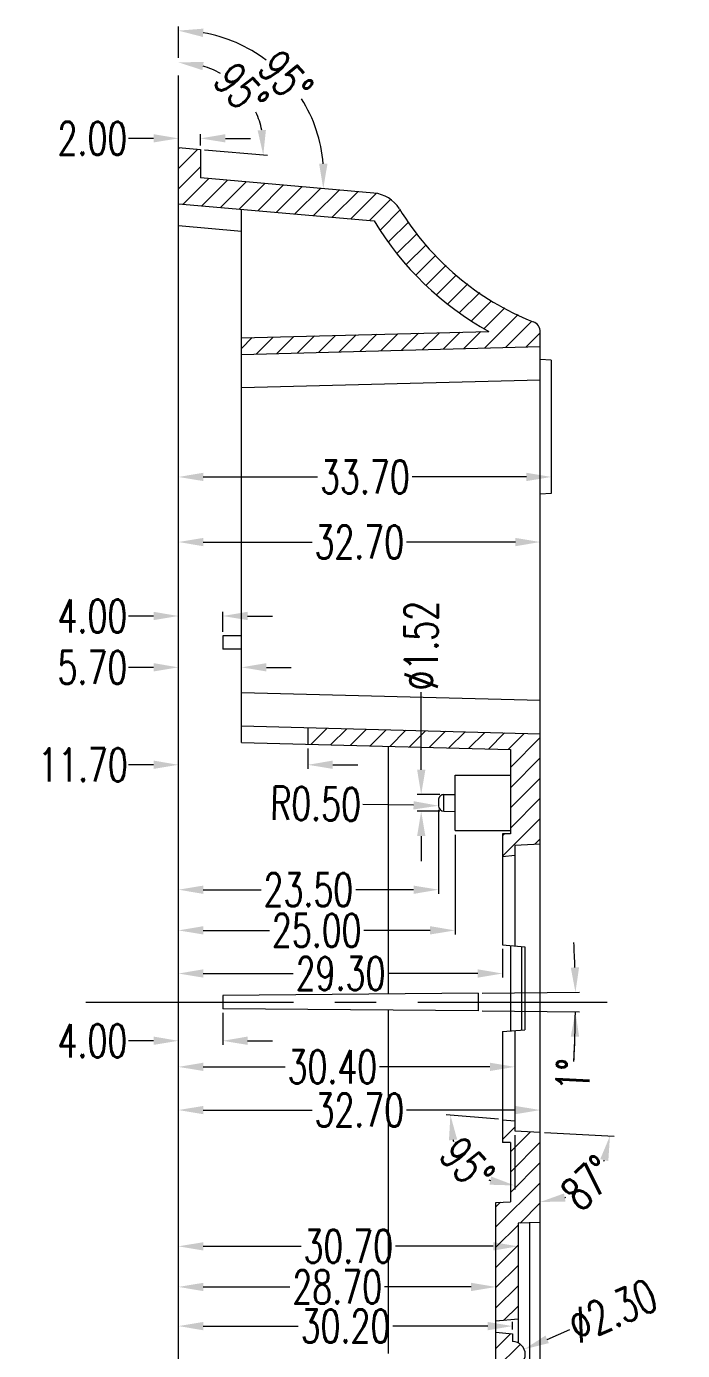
# Model space of a CAD drawing. Header units: millimetres. Extents: x 8061 to 9633, y -505 to -163.
# Drawn here: x 8445.9 to 8505.2, y -356.9 to -237.2 of the extents above; entities that cross this region are included whole.
import ezdxf

# ---------------------------------------------------------------- set-up
doc = ezdxf.new("R2010")
doc.units = ezdxf.units.MM
doc.linetypes.add('CENTER', pattern=[0.6, 0.375, -0.075, 0.075, -0.075])
doc.layers.get('Defpoints').update_dxf_attribs({"linetype": 'CONTINUOUS'})
doc.layers.add('dim', color=82, linetype='CONTINUOUS', lineweight=9)
doc.layers.add('part', color=7, linetype='CONTINUOUS', lineweight=20)
doc.styles.get("Standard").update_dxf_attribs({"font": 'romans.shx', "width": 0.7})
doc.dimstyles.new('03', dxfattribs={"dimscale": 0.75, "dimtxt": 4, "dimasz": 3, "dimexe": 0.5, "dimexo": 0.5, "dimgap": 0.09, "dimtad": 0, "dimzin": 0, "dimdsep": 46, "dimtxsty": 'Standard', "dimcen": 0, "dimclrd": 256, "dimclre": 256, "dimclrt": 6, "dimazin": 2, "dimtp": 0.01, "dimtm": 0.01, "dimtfac": 1, "dimtofl": 0, "dimtmove": 0, "dimatfit": 0, "dimfxl": 1, "dimtolj": 1, "dimtzin": 0, "dimlwd": -1, "dimlwe": -1, "dimarcsym": 0})

# ---------------------------------------------------------------- blocks, each defined once
blk = doc.blocks.new('*D67')
at = {"layer": 'Defpoints', "color": 0}
for p in [(41244.31, -12973.18), (41242.26, -12974.69), (41244.31, -12974.69)]:
    blk.add_point(p, dxfattribs=at)
at = {"layer": 'dim'}
for p, q in [((41242.26, -12970.93), (41242.26, -12963.93)), ((41243.94, -12973.18), (41241.89, -12973.18)), ((41243.94, -12974.69), (41241.89, -12974.69)), ((41242.26, -12976.94), (41242.26, -12979.19))]:
    blk.add_line(p, q, dxfattribs=at)
for points in [[(41241.89, -12970.93), (41242.64, -12970.93), (41242.26, -12973.18)], [(41241.89, -12976.94), (41242.64, -12976.94), (41242.26, -12974.69)]]:
    blk.add_solid(points, dxfattribs=at)
at = {"layer": 'dim', "color": 6, "insert": (41242.26, -12959.72), "char_height": 3, "attachment_point": 5, "rotation": 90}
blk.add_mtext('\\A1;%%c1.52', dxfattribs=at)
blk = doc.blocks.new('*D68')
at = {"layer": 'Defpoints', "color": 0}
for p in [(41243.82, -12974.19), (41220.32, -12981.78), (41220.32, -12981.78)]:
    blk.add_point(p, dxfattribs=at)
at = {"layer": 'dim'}
for p, q in [((41243.82, -12974.57), (41243.82, -12982.16)), ((41222.57, -12981.78), (41227.8, -12981.78)), ((41241.57, -12981.78), (41236.34, -12981.78))]:
    blk.add_line(p, q, dxfattribs=at)
for points in [[(41222.57, -12981.41), (41222.57, -12982.16), (41220.32, -12981.78)], [(41241.57, -12981.41), (41241.57, -12982.16), (41243.82, -12981.78)]]:
    blk.add_solid(points, dxfattribs=at)
at = {"layer": 'dim', "color": 6, "insert": (41232.07, -12981.78), "char_height": 3, "attachment_point": 5}
blk.add_mtext('\\A1;23.50', dxfattribs=at)
blk = doc.blocks.new('*D69')
at = {"layer": 'Defpoints', "color": 0}
for p in [(41224.32, -12992.54), (41220.32, -12995.44), (41220.32, -12995.44)]:
    blk.add_point(p, dxfattribs=at)
at = {"layer": 'dim'}
for p, q in [((41224.32, -12992.91), (41224.32, -12995.81)), ((41218.07, -12995.44), (41215.82, -12995.44)), ((41226.57, -12995.44), (41228.82, -12995.44))]:
    blk.add_line(p, q, dxfattribs=at)
for points in [[(41218.07, -12995.06), (41218.07, -12995.81), (41220.32, -12995.44)], [(41226.57, -12995.06), (41226.57, -12995.81), (41224.32, -12995.44)]]:
    blk.add_solid(points, dxfattribs=at)
at = {"layer": 'dim', "color": 6, "insert": (41212.55, -12995.44), "char_height": 3, "attachment_point": 5}
blk.add_mtext('\\A1;4.00', dxfattribs=at)
blk = doc.blocks.new('*D70')
at = {"layer": 'Defpoints', "color": 0}
for p in [(41243.82, -12974.19), (41244.32, -12974.19)]:
    blk.add_point(p, dxfattribs=at)
at = {"layer": 'dim'}
blk.add_line((41241.57, -12974.15), (41237, -12974.08), dxfattribs=at)
blk.add_solid([(41241.58, -12973.78), (41241.56, -12974.53), (41243.82, -12974.19)], dxfattribs=at)
at = {"layer": 'dim', "color": 6, "insert": (41232.73, -12974.01), "char_height": 3, "attachment_point": 5, "rotation": 359.1026}
blk.add_mtext('\\A1;R0.50', dxfattribs=at)
blk = doc.blocks.new('*D71')
at = {"layer": 'Defpoints', "color": 0}
for p in [(41220.32, -12957.04), (41220.32, -12957.04), (41224.32, -12958.84)]:
    blk.add_point(p, dxfattribs=at)
at = {"layer": 'dim'}
for p, q in [((41218.07, -12957.04), (41215.82, -12957.04)), ((41224.32, -12958.46), (41224.32, -12956.66)), ((41226.57, -12957.04), (41228.82, -12957.04))]:
    blk.add_line(p, q, dxfattribs=at)
for points in [[(41218.07, -12956.66), (41218.07, -12957.41), (41220.32, -12957.04)], [(41226.57, -12956.66), (41226.57, -12957.41), (41224.32, -12957.04)]]:
    blk.add_solid(points, dxfattribs=at)
at = {"layer": 'dim', "color": 6, "insert": (41212.55, -12957.04), "char_height": 3, "attachment_point": 5}
blk.add_mtext('\\A1;4.00', dxfattribs=at)
blk = doc.blocks.new('*D72')
at = {"layer": 'Defpoints', "color": 0}
for p in [(41232.02, -12968.64), (41220.32, -12970.49), (41220.32, -12970.49)]:
    blk.add_point(p, dxfattribs=at)
at = {"layer": 'dim'}
for p, q in [((41232.02, -12969.01), (41232.02, -12970.86)), ((41218.07, -12970.49), (41215.82, -12970.49)), ((41234.27, -12970.49), (41236.52, -12970.49))]:
    blk.add_line(p, q, dxfattribs=at)
for points in [[(41218.07, -12970.11), (41218.07, -12970.86), (41220.32, -12970.49)], [(41234.27, -12970.11), (41234.27, -12970.86), (41232.02, -12970.49)]]:
    blk.add_solid(points, dxfattribs=at)
at = {"layer": 'dim', "color": 6, "insert": (41211.7, -12970.49), "char_height": 3, "attachment_point": 5}
blk.add_mtext('\\A1;11.70', dxfattribs=at)
blk = doc.blocks.new('*D73')
at = {"layer": 'Defpoints', "color": 0}
for p in [(41220.32, -12913.86), (41220.32, -12913.86), (41222.32, -12914.86)]:
    blk.add_point(p, dxfattribs=at)
at = {"layer": 'dim'}
for p, q in [((41218.07, -12913.86), (41215.82, -12913.86)), ((41222.32, -12914.49), (41222.32, -12913.48)), ((41224.57, -12913.86), (41226.82, -12913.86))]:
    blk.add_line(p, q, dxfattribs=at)
for points in [[(41218.07, -12913.48), (41218.07, -12914.23), (41220.32, -12913.86)], [(41224.57, -12913.48), (41224.57, -12914.23), (41222.32, -12913.86)]]:
    blk.add_solid(points, dxfattribs=at)
at = {"layer": 'dim', "color": 6, "insert": (41212.55, -12913.86), "char_height": 3, "attachment_point": 5}
blk.add_mtext('\\A1;2.00', dxfattribs=at)
blk = doc.blocks.new('*D74')
at = {"layer": 'Defpoints', "color": 0}
for p in [(41220.32, -12906.96), (41227.2, -12911.24), (41220.32, -12914.69), (41222.32, -12914.86), (41220.32, -13076.91)]:
    blk.add_point(p, dxfattribs=at)
at = {"layer": 'dim'}
blk.add_line((41222.69, -12914.9), (41228.36, -12915.39), dxfattribs=at)
for start, end in [(60.4149, 73.1901), (11.8099, 24.5851)]:
    blk.add_arc((41220.32, -12914.69), 7.7, start, end, dxfattribs=at)
for points in [[(41222.49, -12907.69), (41222.6, -12906.95), (41220.32, -12906.99)], [(41228.23, -12913.09), (41227.48, -12913.14), (41227.99, -12915.36)]]:
    blk.add_solid(points, dxfattribs=at)
at = {"layer": 'dim', "color": 6, "insert": (41225.99, -12909.49), "char_height": 3, "attachment_point": 5, "rotation": 312.5}
blk.add_mtext('\\A1;95°', dxfattribs=at)
blk = doc.blocks.new('*D75')
at = {"layer": 'Defpoints', "color": 0}
for p in [(41220.32, -12906.96), (41232.06, -12911.36), (41222.32, -12917.44), (41237.99, -12918.81), (41220.32, -13076.91)]:
    blk.add_point(p, dxfattribs=at)
at = {"layer": 'dim'}
blk.add_line((41220.32, -12906.59), (41220.32, -12903.74), dxfattribs=at)
for start, end in [(52.8786, 80.1784), (4.8216, 32.1214)]:
    blk.add_arc((41220.32, -12917.26), 13.14, start, end, dxfattribs=at)
for points in [[(41222.53, -12904.69), (41222.59, -12903.94), (41220.32, -12904.12)], [(41233.79, -12916.16), (41233.04, -12916.16), (41233.41, -12918.41)]]:
    blk.add_solid(points, dxfattribs=at)
at = {"layer": 'dim', "color": 6, "insert": (41230.01, -12908.38), "char_height": 3, "attachment_point": 5, "rotation": 312.5}
blk.add_mtext('\\A1;95°', dxfattribs=at)
blk = doc.blocks.new('*D76')
at = {"layer": 'Defpoints', "color": 0}
for p in [(41220.32, -12944.47), (41220.32, -12944.47), (41254.02, -12944.47)]:
    blk.add_point(p, dxfattribs=at)
at = {"layer": 'dim'}
for p, q in [((41222.57, -12944.47), (41232.9, -12944.47)), ((41251.77, -12944.47), (41241.44, -12944.47))]:
    blk.add_line(p, q, dxfattribs=at)
for points in [[(41222.57, -12944.09), (41222.57, -12944.84), (41220.32, -12944.47)], [(41251.77, -12944.09), (41251.77, -12944.84), (41254.02, -12944.47)]]:
    blk.add_solid(points, dxfattribs=at)
at = {"layer": 'dim', "color": 6, "insert": (41237.17, -12944.47), "char_height": 3, "attachment_point": 5}
blk.add_mtext('\\A1;33.70', dxfattribs=at)
blk = doc.blocks.new('*D77')
at = {"layer": 'Defpoints', "color": 0}
for p in [(41220.32, -12950.35), (41220.32, -12950.35), (41253.02, -12950.35)]:
    blk.add_point(p, dxfattribs=at)
at = {"layer": 'dim'}
for p, q in [((41222.57, -12950.35), (41232.4, -12950.35)), ((41250.77, -12950.35), (41240.94, -12950.35))]:
    blk.add_line(p, q, dxfattribs=at)
for points in [[(41222.57, -12949.98), (41222.57, -12950.73), (41220.32, -12950.35)], [(41250.77, -12949.98), (41250.77, -12950.73), (41253.02, -12950.35)]]:
    blk.add_solid(points, dxfattribs=at)
at = {"layer": 'dim', "color": 6, "insert": (41236.67, -12950.35), "char_height": 3, "attachment_point": 5}
blk.add_mtext('\\A1;32.70', dxfattribs=at)
blk = doc.blocks.new('*D78')
at = {"layer": 'Defpoints', "color": 0}
for p in [(41245.32, -12976.44), (41220.32, -12985.46), (41220.32, -12985.46)]:
    blk.add_point(p, dxfattribs=at)
at = {"layer": 'dim'}
for p, q in [((41245.32, -12976.81), (41245.32, -12985.83)), ((41222.57, -12985.46), (41228.55, -12985.46)), ((41243.07, -12985.46), (41237.09, -12985.46))]:
    blk.add_line(p, q, dxfattribs=at)
for points in [[(41222.57, -12985.08), (41222.57, -12985.83), (41220.32, -12985.46)], [(41243.07, -12985.08), (41243.07, -12985.83), (41245.32, -12985.46)]]:
    blk.add_solid(points, dxfattribs=at)
at = {"layer": 'dim', "color": 6, "insert": (41232.82, -12985.46), "char_height": 3, "attachment_point": 5}
blk.add_mtext('\\A1;25.00', dxfattribs=at)
blk = doc.blocks.new('*D79')
at = {"layer": 'Defpoints', "color": 0}
for p in [(41249.62, -12986.76), (41220.32, -12989.36), (41220.32, -12989.36)]:
    blk.add_point(p, dxfattribs=at)
at = {"layer": 'dim'}
for p, q in [((41249.62, -12987.14), (41249.62, -12989.73)), ((41222.57, -12989.36), (41230.7, -12989.36)), ((41247.37, -12989.36), (41239.24, -12989.36))]:
    blk.add_line(p, q, dxfattribs=at)
for points in [[(41222.57, -12988.98), (41222.57, -12989.73), (41220.32, -12989.36)], [(41247.37, -12988.98), (41247.37, -12989.73), (41249.62, -12989.36)]]:
    blk.add_solid(points, dxfattribs=at)
at = {"layer": 'dim', "color": 6, "insert": (41234.97, -12989.36), "char_height": 3, "attachment_point": 5}
blk.add_mtext('\\A1;29.30', dxfattribs=at)
blk = doc.blocks.new('*D80')
at = {"layer": 'Defpoints', "color": 0}
for p in [(41220.32, -12997.8), (41220.32, -12997.8), (41250.72, -12997.8)]:
    blk.add_point(p, dxfattribs=at)
at = {"layer": 'dim'}
for p, q in [((41222.57, -12997.8), (41229.97, -12997.8)), ((41248.47, -12997.8), (41238.5, -12997.8))]:
    blk.add_line(p, q, dxfattribs=at)
for points in [[(41222.57, -12997.42), (41222.57, -12998.17), (41220.32, -12997.8)], [(41248.47, -12997.42), (41248.47, -12998.17), (41250.72, -12997.8)]]:
    blk.add_solid(points, dxfattribs=at)
at = {"layer": 'dim', "color": 6, "insert": (41234.24, -12997.8), "char_height": 3, "attachment_point": 5}
blk.add_mtext('\\A1;30.40', dxfattribs=at)
blk = doc.blocks.new('*D81')
at = {"layer": 'Defpoints', "color": 0}
for p in [(41220.32, -13001.7), (41220.32, -13001.7), (41253.02, -13001.7)]:
    blk.add_point(p, dxfattribs=at)
at = {"layer": 'dim'}
for p, q in [((41222.57, -13001.7), (41232.4, -13001.7)), ((41250.77, -13001.7), (41240.94, -13001.7))]:
    blk.add_line(p, q, dxfattribs=at)
for points in [[(41222.57, -13001.33), (41222.57, -13002.08), (41220.32, -13001.7)], [(41250.77, -13001.33), (41250.77, -13002.08), (41253.02, -13001.7)]]:
    blk.add_solid(points, dxfattribs=at)
at = {"layer": 'dim', "color": 6, "insert": (41236.67, -13001.7), "char_height": 3, "attachment_point": 5}
blk.add_mtext('\\A1;32.70', dxfattribs=at)
blk = doc.blocks.new('*D82')
at = {"layer": 'Defpoints', "color": 0}
for p in [(41250.72, -12994.51), (41249.62, -13002.58), (41250.72, -13002.67), (41250.72, -13003.59), (41245.5, -13005.3)]:
    blk.add_point(p, dxfattribs=at)
at = {"layer": 'dim'}
for p, q in [((41249.25, -13002.54), (41244.53, -13002.13)), ((41250.72, -13003.96), (41250.72, -13008.89))]:
    blk.add_line(p, q, dxfattribs=at)
for start, end in [(197.207, 198.5915), (246.4085, 247.793)]:
    blk.add_arc((41250.72, -13002.67), 5.84, start, end, dxfattribs=at)
for points in [[(41244.77, -13004.44), (41245.51, -13004.36), (41244.9, -13002.16)], [(41248.58, -13007.71), (41248.44, -13008.45), (41250.72, -13008.52)]]:
    blk.add_solid(points, dxfattribs=at)
at = {"layer": 'dim', "color": 6, "insert": (41246.41, -13006.62), "char_height": 3, "attachment_point": 5, "rotation": 312.5}
blk.add_mtext('\\A1;95°', dxfattribs=at)
blk = doc.blocks.new('*D83')
at = {"layer": 'Defpoints', "color": 0}
for p in [(41253.02, -12931.37), (41250.72, -13003.59), (41253.02, -13003.71), (41256.08, -13009.22), (41253.02, -13052.5)]:
    blk.add_point(p, dxfattribs=at)
at = {"layer": 'dim'}
blk.add_line((41253.39, -13003.73), (41259.69, -13004.06), dxfattribs=at)
for start, end in [(335.5505, 336.4474), (290.5526, 291.4495)]:
    blk.add_arc((41253.02, -13003.71), 6.31, start, end, dxfattribs=at)
for points in [[(41258.44, -13006.14), (41259.17, -13006.31), (41259.32, -13004.04)], [(41255.3, -13009.98), (41255.17, -13009.24), (41253.02, -13010.01)]]:
    blk.add_solid(points, dxfattribs=at)
at = {"layer": 'dim', "color": 6, "insert": (41257.36, -13008.28), "char_height": 3, "attachment_point": 5, "rotation": 43.5}
blk.add_mtext('\\A1;87°', dxfattribs=at)
blk = doc.blocks.new('*D84')
at = {"layer": 'Defpoints', "color": 0}
for p in [(41220.32, -12961.68), (41220.32, -12961.68), (41226.02, -12961.68)]:
    blk.add_point(p, dxfattribs=at)
at = {"layer": 'dim'}
for p, q in [((41218.07, -12961.68), (41215.82, -12961.68)), ((41228.27, -12961.68), (41230.52, -12961.68))]:
    blk.add_line(p, q, dxfattribs=at)
for points in [[(41218.07, -12961.3), (41218.07, -12962.05), (41220.32, -12961.68)], [(41228.27, -12961.3), (41228.27, -12962.05), (41226.02, -12961.68)]]:
    blk.add_solid(points, dxfattribs=at)
at = {"layer": 'dim', "color": 6, "insert": (41212.55, -12961.68), "char_height": 3, "attachment_point": 5}
blk.add_mtext('\\A1;5.70', dxfattribs=at)
blk = doc.blocks.new('*D85')
at = {"layer": 'Defpoints', "color": 0}
for p in [(41220.32, -13017.69), (41220.32, -13017.69), (41249.02, -13017.69)]:
    blk.add_point(p, dxfattribs=at)
at = {"layer": 'dim'}
for p, q in [((41222.57, -13017.69), (41230.4, -13017.69)), ((41246.77, -13017.69), (41238.94, -13017.69))]:
    blk.add_line(p, q, dxfattribs=at)
for points in [[(41222.57, -13017.32), (41222.57, -13018.07), (41220.32, -13017.69)], [(41246.77, -13017.32), (41246.77, -13018.07), (41249.02, -13017.69)]]:
    blk.add_solid(points, dxfattribs=at)
at = {"layer": 'dim', "color": 6, "insert": (41234.67, -13017.69), "char_height": 3, "attachment_point": 5}
blk.add_mtext('\\A1;28.70', dxfattribs=at)
blk = doc.blocks.new('*D86')
at = {"layer": 'Defpoints', "color": 0}
for p in [(41220.32, -13014.02), (41220.32, -13014.02), (41251.02, -13014.02)]:
    blk.add_point(p, dxfattribs=at)
at = {"layer": 'dim'}
for p, q in [((41222.57, -13014.02), (41231.4, -13014.02)), ((41248.77, -13014.02), (41239.94, -13014.02))]:
    blk.add_line(p, q, dxfattribs=at)
for points in [[(41222.57, -13013.65), (41222.57, -13014.4), (41220.32, -13014.02)], [(41248.77, -13013.65), (41248.77, -13014.4), (41251.02, -13014.02)]]:
    blk.add_solid(points, dxfattribs=at)
at = {"layer": 'dim', "color": 6, "insert": (41235.67, -13014.02), "char_height": 3, "attachment_point": 5}
blk.add_mtext('\\A1;30.70', dxfattribs=at)
blk = doc.blocks.new('*D88')
at = {"layer": 'Defpoints', "color": 0}
for p in [(41251.57, -13023.33), (41249.47, -13024.24)]:
    blk.add_point(p, dxfattribs=at)
at = {"layer": 'dim'}
blk.add_line((41253.64, -13022.43), (41255.7, -13021.53), dxfattribs=at)
blk.add_solid([(41253.49, -13022.09), (41253.79, -13022.77), (41251.57, -13023.33)], dxfattribs=at)
at = {"layer": 'dim', "color": 6, "insert": (41259.57, -13019.85), "char_height": 3, "attachment_point": 5, "rotation": 23.5129}
blk.add_mtext('\\A1;∅2.30', dxfattribs=at)
blk = doc.blocks.new('*D118')
at = {"layer": 'Defpoints', "color": 0}
for p in [(41220.32, -13021.23), (41220.32, -13021.23), (41250.52, -13021.92)]:
    blk.add_point(p, dxfattribs=at)
at = {"layer": 'dim'}
for p, q in [((41222.57, -13021.23), (41231.15, -13021.23)), ((41248.27, -13021.23), (41239.69, -13021.23)), ((41250.52, -13021.54), (41250.52, -13020.86))]:
    blk.add_line(p, q, dxfattribs=at)
for points in [[(41222.57, -13020.86), (41222.57, -13021.61), (41220.32, -13021.23)], [(41248.27, -13020.86), (41248.27, -13021.61), (41250.52, -13021.23)]]:
    blk.add_solid(points, dxfattribs=at)
at = {"layer": 'dim', "color": 6, "insert": (41235.42, -13021.23), "char_height": 3, "attachment_point": 5}
blk.add_mtext('\\A1;30.20', dxfattribs=at)
blk = doc.blocks.new('*D119')
at = {"layer": 'Defpoints', "color": 0}
for p in [(41224.32, -12991.34), (41247.4, -12991.13), (41256.2, -12991.64), (41224.32, -12992.54), (41247.4, -12992.74)]:
    blk.add_point(p, dxfattribs=at)
at = {"layer": 'dim'}
for p, q in [((41247.77, -12991.13), (41256.57, -12991.05)), ((41247.77, -12992.74), (41256.57, -12992.82))]:
    blk.add_line(p, q, dxfattribs=at)
for start, end in [(1.7811, 3.0622), (356.9377, 359.5), (356.9378, 358.2189)]:
    blk.add_arc((41155.57, -12991.94), 100.63, start, end, dxfattribs=at)
for points in [[(41256.53, -12988.8), (41255.78, -12988.82), (41256.2, -12991.06)], [(41255.78, -12995.06), (41256.53, -12995.07), (41256.2, -12992.81)]]:
    blk.add_solid(points, dxfattribs=at)
at = {"layer": 'dim', "color": 6, "insert": (41255.99, -12998.53), "char_height": 3, "attachment_point": 5, "rotation": 86.9377}
blk.add_mtext('\\A1;1°', dxfattribs=at)

msp = doc.modelspace()

# ---------------------------------------------------------------- linework, layer by layer
at = {"layer": 'part', "color": 1, "linetype": 'CENTER', "ltscale": 50}
for p, q in [((8459.62, -410.395), (8459.62, -240.445)), ((8451.256, -325.42), (8498.377, -325.42))]:
    msp.add_line(p, q, dxfattribs=at)
at = {"layer": 'part', "color": 7, "linetype": 'Continuous'}
for p, q in [((8459.62, -402.617), (8459.62, -248.174)), ((8459.62, -248.174), (8461.62, -248.349)), ((8461.62, -248.349), (8461.62, -250.92)), ((8477.286, -252.291), (8461.62, -250.92)), ((8459.62, -253.255), (8477.322, -254.804)), ((8465.32, -301.964), (8465.32, -253.753)), ((8465.32, -255.761), (8459.62, -255.262)), ((8465.32, -265.377), (8487.67, -264.792)), ((8465.32, -265.377), (8465.32, -265.377)), ((8487.67, -264.792), (8487.67, -264.792)), ((8492.32, -385.982), (8492.32, -264.858)), ((8465.32, -266.878), (8492.32, -266.171)), ((8493.32, -267.408), (8492.32, -267.32)), ((8493.32, -267.408), (8493.32, -279.433)), ((8465.32, -269.876), (8492.32, -269.169)), ((8493.32, -279.433), (8492.32, -279.52)), ((8465.32, -292.305), (8463.62, -292.32)), ((8463.62, -292.32), (8463.62, -293.52)), ((8465.32, -293.535), (8463.62, -293.52)), ((8492.32, -298.171), (8465.32, -297.464)), ((8465.32, -300.463), (8492.32, -301.171)), ((8471.32, -300.621), (8471.32, -302.121)), ((8480.32, -300.856), (8480.32, -300.856)), ((8492.32, -301.171), (8492.32, -301.17)), ((8465.32, -301.964), (8489.62, -302.6)), ((8471.32, -302.121), (8471.32, -302.121)), ((8478.609, -324.689), (8478.609, -302.312)), ((8489.62, -302.6), (8489.62, -310.22)), ((8484.62, -309.92), (8484.62, -304.92)), ((8484.62, -304.92), (8489.62, -304.92)), ((8483.12, -307.161), (8483.12, -307.678)), ((8483.611, -306.661), (8484.62, -306.644)), ((8483.611, -308.178), (8483.611, -306.661)), ((8483.611, -308.178), (8484.62, -308.196)), ((8484.62, -309.92), (8489.62, -309.92)), ((8488.92, -310.22), (8488.92, -320.245)), ((8489.62, -310.22), (8488.92, -310.22)), ((8492.32, -311.15), (8490.02, -311.27)), ((8490.02, -312.183), (8488.92, -312.279)), ((8490.02, -311.27), (8490.02, -320.341)), ((8488.92, -320.245), (8490.92, -320.42)), ((8489.62, -320.306), (8489.62, -328.034)), ((8490.62, -320.394), (8490.62, -327.946)), ((8490.92, -320.42), (8490.92, -327.92)), ((8486.695, -324.619), (8463.62, -324.82)), ((8463.62, -324.82), (8463.62, -326.02)), ((8486.695, -324.619), (8486.695, -326.222)), ((8486.695, -326.222), (8463.62, -326.02)), ((8478.609, -357.189), (8478.609, -326.151)), ((8488.92, -328.095), (8490.92, -327.92)), ((8488.92, -328.095), (8488.92, -338.12)), ((8490.02, -327.999), (8490.02, -337.07)), ((8488.92, -336.061), (8490.02, -336.158)), ((8490.02, -337.07), (8492.32, -337.191)), ((8489.62, -338.12), (8488.92, -338.12)), ((8489.62, -338.12), (8489.62, -343.489)), ((8488.32, -343.534), (8489.62, -343.489)), ((8488.32, -381.306), (8488.32, -343.534)), ((8492.32, -345.35), (8490.32, -345.42)), ((8490.32, -345.42), (8490.32, -356.248)), ((8491.355, -345.384), (8491.355, -379.456)), ((8490.32, -354.095), (8488.32, -354.27)), ((8488.32, -355.27), (8489.82, -355.401)), ((8489.82, -355.401), (8489.82, -356.12))]:
    msp.add_line(p, q, dxfattribs=at)
at = {"layer": 'part', "color": 5, "linetype": 'Continuous'}
for p, q in [((8459.69, -248.18), (8459.62, -248.25)), ((8461.372, -248.327), (8459.62, -250.079)), ((8461.62, -249.908), (8459.62, -251.908)), ((8462.371, -250.986), (8460.063, -253.294)), ((8464.053, -251.133), (8461.745, -253.441)), ((8465.735, -251.28), (8463.427, -253.588)), ((8467.417, -251.427), (8465.109, -253.735)), ((8469.099, -251.575), (8466.791, -253.882)), ((8470.781, -251.722), (8468.473, -254.029)), ((8472.462, -251.869), (8470.155, -254.176)), ((8474.144, -252.016), (8471.837, -254.324)), ((8475.826, -252.163), (8473.519, -254.471)), ((8477.48, -252.339), (8475.201, -254.618)), ((8478.772, -252.876), (8476.882, -254.765)), ((8479.659, -253.818), (8477.874, -255.603)), ((8480.429, -254.877), (8478.621, -256.684)), ((8481.198, -255.936), (8479.369, -257.766)), ((8481.971, -256.993), (8480.236, -258.728)), ((8482.889, -257.904), (8481.106, -259.687)), ((8483.807, -258.814), (8481.996, -260.626)), ((8484.726, -259.725), (8482.988, -261.463)), ((8485.779, -260.501), (8483.979, -262.301)), ((8486.846, -261.263), (8485.016, -263.093)), ((8487.913, -262.025), (8486.131, -263.807)), ((8489.112, -262.655), (8487.246, -264.521)), ((8490.336, -263.26), (8487.294, -266.302)), ((8491.56, -263.865), (8489.172, -266.253)), ((8466.296, -265.352), (8465.32, -266.328)), ((8468.174, -265.302), (8466.633, -266.843)), ((8470.052, -265.253), (8468.512, -266.794)), ((8471.931, -265.204), (8470.39, -266.745)), ((8473.809, -265.155), (8472.268, -266.696)), ((8475.687, -265.106), (8474.146, -266.647)), ((8477.565, -265.056), (8476.025, -266.597)), ((8479.444, -265.007), (8477.903, -266.548)), ((8481.322, -264.958), (8479.781, -266.499)), ((8483.2, -264.909), (8481.659, -266.45)), ((8485.078, -264.86), (8483.538, -266.401)), ((8486.957, -264.811), (8485.416, -266.351)), ((8492.32, -264.934), (8491.051, -266.204)), ((8473.05, -300.666), (8471.588, -302.128)), ((8474.832, -300.713), (8473.37, -302.175)), ((8476.615, -300.759), (8475.152, -302.222)), ((8478.397, -300.806), (8476.935, -302.268)), ((8480.179, -300.853), (8478.717, -302.315)), ((8481.962, -300.899), (8480.5, -302.362)), ((8483.744, -300.946), (8482.282, -302.408)), ((8485.527, -300.993), (8484.064, -302.455)), ((8487.309, -301.039), (8485.847, -302.502)), ((8489.091, -301.086), (8487.629, -302.548)), ((8490.874, -301.133), (8489.412, -302.595)), ((8492.32, -301.516), (8489.62, -304.216)), ((8492.32, -303.345), (8489.62, -306.045)), ((8492.32, -305.174), (8489.62, -307.874)), ((8492.32, -307.003), (8489.62, -309.703)), ((8492.32, -308.832), (8488.92, -312.232)), ((8489.103, -310.22), (8488.92, -310.403)), ((8492.32, -310.661), (8491.804, -311.177)), ((8490.02, -336.739), (8488.92, -337.839)), ((8491.443, -337.145), (8489.62, -338.968)), ((8492.32, -338.097), (8489.62, -340.797)), ((8492.32, -339.926), (8489.62, -342.626)), ((8492.32, -341.755), (8488.32, -345.755)), ((8488.726, -343.52), (8488.32, -343.926)), ((8492.32, -343.584), (8490.49, -345.414)), ((8490.32, -345.584), (8488.32, -347.584)), ((8490.32, -347.413), (8488.32, -349.413)), ((8490.32, -349.242), (8488.32, -351.242)), ((8490.32, -351.071), (8488.32, -353.071)), ((8490.32, -352.9), (8489.01, -354.21)), ((8489.662, -355.388), (8488.32, -356.729)), ((8490.506, -356.372), (8488.32, -358.558))]:
    msp.add_line(p, q, dxfattribs=at)
at = {"layer": 'part', "color": 7, "linetype": 'Continuous'}
for centre, radius, start, end in [((8477.025, -255.279), 3, 31.38016, 85), ((8500.929, -240.699), 25, 211.38016, 248.30937), ((8500.929, -240.699), 27.5, 210.85548, 241.17388), ((8491.32, -264.858), 1, 0, 68.30937), ((8483.62, -307.678), 0.5, 180, 269), ((8489.82, -357.27), 1.15, 270, 90)]:
    msp.add_arc(centre, radius, start, end, dxfattribs=at)
for points in [[(8483.161, -306.963), (8483.154, -306.979), (8483.12, -307.161)], [(8483.386, -306.719), (8483.342, -306.746), (8483.263, -306.811), (8483.2, -306.89), (8483.161, -306.963)], [(8483.386, -306.719), (8483.342, -306.746), (8483.334, -306.751)], [(8483.438, -306.695), (8483.43, -306.699), (8483.386, -306.719)], [(8483.611, -306.661), (8483.438, -306.695)], [(8483.611, -306.661), (8483.438, -306.695)]]:
    msp.add_spline(points, degree=3, dxfattribs=at)

# ---------------------------------------------------------------- dimensions: what is measured, and where the dimension line sits
at = {"layer": 'dim'}
for base, line1, line2, picture, middle, set_off in [((8471.364, -244.847), ((8459.62, -410.395), (8459.62, -240.445)), ((8477.286, -252.291), (8461.62, -250.92)), '*D75', (8469.309, -241.867), (-32760.7, 12666.516)), ((8466.498, -244.72), ((8459.62, -410.395), (8459.62, -240.445)), ((8459.62, -248.174), (8461.62, -248.349)), '*D74', (8465.295, -242.974), (-32760.7, 12666.516)), ((8495.3773, -342.7063), ((8492.32, -385.982), (8492.32, -264.8585)), ((8490.02, -337.0702), (8492.32, -337.1908)), '*D83', (8496.6609, -341.7651), (-32760.6998, 12666.516)), ((8495.499, -325.128), ((8486.695, -326.222), (8463.62, -326.02)), ((8486.695, -324.619), (8463.62, -324.82)), '*D119', (8495.291, -332.012), (-32760.7, 12666.516)), ((8484.7997, -338.7795), ((8490.02, -327.999), (8490.02, -337.0702)), ((8488.92, -336.0615), (8490.02, -336.1577)), '*D82', (8485.713, -340.1043), (-32760.6998, 12666.516))]:
    dim = msp.add_angular_dim_2l(base=base, line1=line1, line2=line2, dimstyle='03', dxfattribs=at)
    dim.commit()
    dim.dimension.update_dxf_attribs({"geometry": picture, "text_midpoint": middle, "insert": set_off})
for base, p1, p2, picture, middle in [((8459.62, -247.34), (8461.62, -248.349), (8459.62, -247.34), '*D73', (8451.852, -247.34)), ((8459.62, -277.953), (8493.32, -277.953), (8459.62, -277.953), '*D76', (8476.47, -277.953)), ((8459.62, -283.835), (8492.32, -283.835), (8459.62, -283.835), '*D77', (8475.97, -283.835)), ((8459.62, -290.523), (8463.62, -292.32), (8459.62, -290.523), '*D71', (8451.852, -290.523)), ((8459.62, -295.163), (8465.32, -295.163), (8459.62, -295.163), '*D84', (8451.852, -295.163)), ((8459.62, -303.972), (8471.32, -302.121), (8459.62, -303.972), '*D72', (8451.002, -303.972)), ((8459.62, -315.269), (8483.12, -307.678), (8459.62, -315.269), '*D68', (8471.37, -315.269)), ((8459.62, -318.94), (8484.62, -309.92), (8459.62, -318.94), '*D78', (8472.12, -318.94)), ((8459.62, -322.842), (8488.92, -320.245), (8459.62, -322.842), '*D79', (8474.27, -322.842)), ((8459.62, -328.921), (8463.62, -326.02), (8459.62, -328.921), '*D69', (8451.852, -328.921)), ((8459.62, -335.187), (8492.32, -335.187), (8459.62, -335.187), '*D81', (8475.97, -335.187)), ((8459.62, -347.509), (8490.32, -347.509), (8459.62, -347.509), '*D86', (8474.97, -347.509)), ((8459.62, -351.178), (8488.32, -351.178), (8459.62, -351.178), '*D85', (8473.97, -351.178)), ((8459.62, -354.717), (8489.82, -355.401), (8459.62, -354.717), '*D118', (8474.72, -354.717))]:
    dim = msp.add_linear_dim(base=base, p1=p1, p2=p2, dimstyle='03', dxfattribs=at)
    dim.commit()
    dim.dimension.update_dxf_attribs({"geometry": picture, "text_midpoint": middle, "insert": (-32760.7, 12666.516)})
dim = msp.add_linear_dim(base=(8481.565, -308.178), p1=(8483.611, -306.661), p2=(8483.611, -308.178), angle=90, text='%%c<>', dimstyle='03', dxfattribs=at)
dim.commit()
dim.dimension.update_dxf_attribs({"geometry": '*D67', "text_midpoint": (8481.565, -293.201), "dimtype": 128, "insert": (-32760.7, 12666.516)})
dim = msp.add_radius_dim(center=(8483.62, -307.678), mpoint=(8483.12, -307.671), dimstyle='03', dxfattribs=at)
dim.commit()
dim.dimension.update_dxf_attribs({"geometry": '*D70', "text_midpoint": (8472.031, -307.497), "dimtype": 132, "insert": (-32760.7, 12666.516)})
dim = msp.add_linear_dim(base=(8459.62, -331.281), p1=(8490.02, -331.281), p2=(8459.62, -331.281), dimstyle='03', dxfattribs=at)
dim.commit()
dim.dimension.update_dxf_attribs({"geometry": '*D80', "text_midpoint": (8473.537, -331.281), "dimtype": 128, "insert": (-32760.7, 12666.516)})
dim = msp.add_diameter_dim_2p(p1=(8488.765, -357.729), p2=(8490.875, -356.811), dimstyle='03', dxfattribs=at)
dim.commit()
dim.dimension.update_dxf_attribs({"geometry": '*D88', "text_midpoint": (8498.868, -353.334), "insert": (-32760.7, 12666.516)})

doc.saveas('drawing.dxf')
